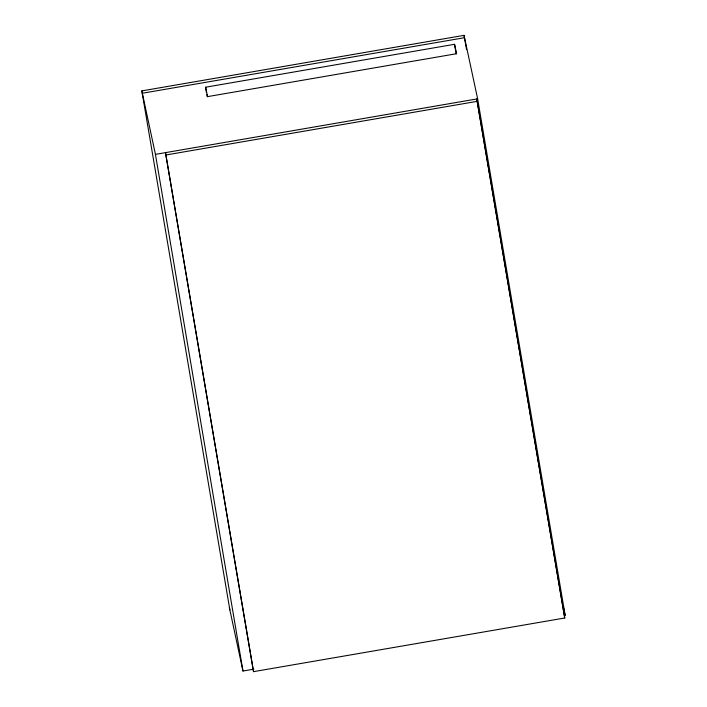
<?xml version="1.0" encoding="UTF-8"?>
<svg xmlns="http://www.w3.org/2000/svg" width="707" height="707" viewBox="0 0 707 707"><rect width="100%" height="100%" fill="white"/><g stroke="black" fill="none" stroke-linecap="round" stroke-linejoin="round"><path stroke-width="1.06" d="M229.863 609.911L141.833 90.894L464.031 35.35L477.64 98.821L565.167 615.488L563.099 605.837M142.337 93.244L464.534 37.701M205.587 87.217L454.557 44.294L456.572 53.697L207.602 96.62L205.587 87.217L206.488 92.529M141.833 90.894L155.434 154.365L477.64 98.821M165.995 154.983L477.216 101.331L564.743 617.998L253.53 671.65L165.491 152.632L253.53 671.65M229.36 607.56L242.969 671.031L253.84 669.158M477.216 101.331L476.712 98.98L564.743 617.998M464.031 35.35L466.567 49.667M454.557 44.294L456.174 53.847M206.842 94.65L207.204 96.771M155.434 154.365L242.969 671.031"/></g></svg>
